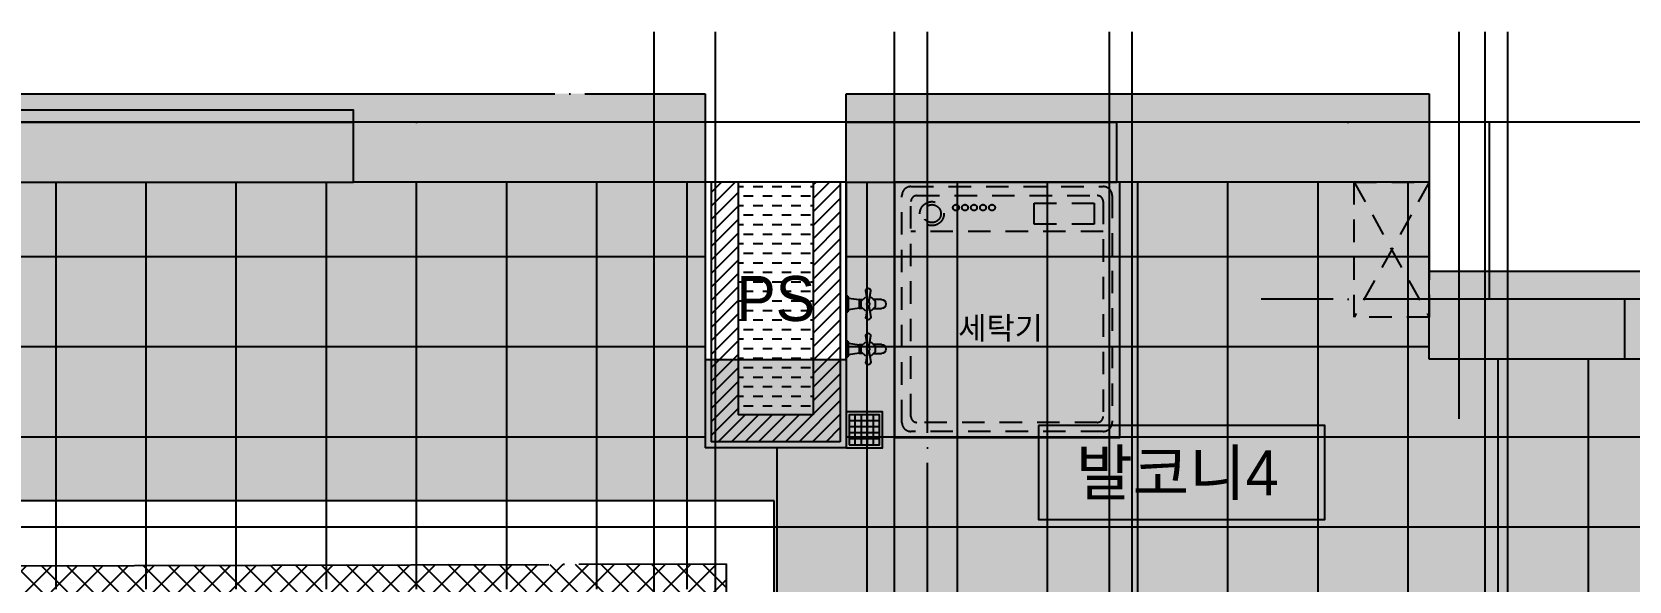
# Model space of a CAD drawing. Header units: millimetres. Extents: x -24416 to 92204, y -190080 to 23760.
# Drawn here: x 26340 to 31656, y -110134 to -108306 of the extents above; entities that cross this region are included whole.
import ezdxf
from ezdxf.enums import TextEntityAlignment as Align

# ---------------------------------------------------------------- set-up
doc = ezdxf.new("R2010")
doc.units = ezdxf.units.MM
doc.header["$LTSCALE"] = 50
for name, pattern in [('AUDIT_D_220706163347-0', [0]), ('CEN', [62, 60, -1, 0, -1]), ('HD', [2.5, 1.5, -1]), ('HID', [2.5, 1.5, -1])]:
    doc.linetypes.add(name, pattern=pattern)
doc.layers.get('defpoints').update_dxf_attribs({"color": 139})
for name, color, linetype in [('A-SOL252', 252, 'Continuous'), ('A_HAT', 8, 'Continuous'), ('AA-단열-바닥-욕실', 30, 'Continuous'), ('CEN_CON', 1, 'CEN'), ('CEN_WALL', 12, 'CEN'), ('CONC', 2, 'Continuous'), ('ELE3_CON', 7, 'Continuous'), ('ETC', 6, 'Continuous'), ('FIN', 6, 'Continuous'), ('FUR_가구', 8, 'HD'), ('FUR_가전', 8, 'HID'), ('HAT', 9, 'Continuous'), ('ROM', 7, 'AUDIT_D_220706163347-0'), ('WAL', 3, 'Continuous'), ('X - 단위세대$0$ETC', 6, 'Continuous'), ('바닥타일', 8, 'Continuous'), ('수전', 4, 'Continuous'), ('실명', 3, 'AUDIT_D_220706163347-0'), ('실명박스', 7, 'AUDIT_D_220706163347-0')]:
    doc.layers.add(name, color=color, linetype=linetype)
doc.layers.add('AA-CEN', color=1, linetype='CEN', plot=False)
doc.layers.add('MC', color=135, linetype='Continuous', plot=False)
doc.styles.add('HAUD01', font='Dotum.ttf')
doc.styles.add('맑은 고딕', font='malgun.ttf')

# ---------------------------------------------------------------- blocks, each defined once
blk = doc.blocks.new('A$Ca96da67e')
at = {"layer": 'FUR_가구'}
for p, q in [((250, 450), (0, 0)), ((0, 450), (250, 0))]:
    blk.add_line(p, q, dxfattribs=at)
blk.add_lwpolyline([(250, 0), (0, 0), (0, 450), (250, 450)], close=True, dxfattribs=at)
blk = doc.blocks.new('세탁기-850')
at = {"layer": 'defpoints'}
blk.add_lwpolyline([(0, 0), (-750, 0), (-750, -850), (0, -850)], close=True, dxfattribs=at)
at = {"layer": 'FUR_가전'}
blk.add_line((-55, -165), (-695, -165), dxfattribs=at)
for points in [[(-695, -830, -0.414214), (-725, -800), (-725, -45, -0.414214), (-695, -15), (-55, -15, -0.414214), (-25, -45), (-25, -800, -0.414214), (-55, -830)], [(-695, -780), (-695, -65, -0.414214), (-675, -45), (-75, -45, -0.414214), (-55, -65), (-55, -780, -0.414214), (-75, -800), (-675, -800, -0.414214)]]:
    blk.add_lwpolyline(points, format="xyb", close=True, dxfattribs=at)
blk.add_lwpolyline([(-85, -140), (-285, -140), (-285, -70), (-85, -70)], close=True, dxfattribs=at)
for centre, radius in [((-625.1, -105), 40), ((-625.1, -105), 30), ((-545.1, -85), 10), ((-515.1, -85), 10), ((-485.1, -85), 10), ((-455.1, -85), 10), ((-425.1, -85), 10)]:
    blk.add_circle(centre, radius, dxfattribs=at)
at = {"layer": 'FUR_가전', "style": '맑은 고딕'}
blk.add_text('세탁기', height=75, rotation=0, dxfattribs=at).set_placement((-537.9, -523.5))
blk = doc.blocks.new('수전')
at = {"layer": '수전'}
for p, q in [((0, 0), (58.5, 0, 0)), ((19.7, -49.8), (6.1, -63.4)), ((29.2, -7), (9.3, -7)), ((9.9, -7), (14.9, -42.9)), ((14.9, -42.9), (29.2, -42.9)), ((38.8, -49.8), (19.7, -49.8)), ((49.2, -7), (29.2, -7)), ((29.2, -42.9), (43.6, -42.9)), ((52.3, -63.4), (38.8, -49.8)), ((43.6, -42.9), (48.6, -7)), ((23.4, -71.3), (-14.8, -64.6)), ((23.4, -74.6), (-14.8, -81.3)), ((6.1, -63.4), (6.1, -68.2)), ((6.1, -77.6), (6.1, -82.5)), ((6.1, -82.5), (19.7, -96)), ((14.5, -117.3), (14.5, -90.9)), ((19.7, -96), (38.8, -96)), ((35.1, -71.3), (73.3, -64.6)), ((35.1, -74.6), (73.3, -81.3)), ((38.8, -96), (52.3, -82.5)), ((44, -90.9), (44, -117.3)), ((52.3, -68.2), (52.3, -63.4)), ((52.3, -82.5), (52.3, -77.6))]:
    blk.add_line(p, q, dxfattribs=at)
blk.add_circle((29.2, -72.9), 5.91, dxfattribs=at)
for centre, radius, start, end in [((11.8, 6), 13.2, 207.1852, 259.412), ((46.7, 6), 13.2, 280.588, 332.8148), ((-12.4, -49.9), 28.1, 351.511, 14.308), ((70.8, -49.9), 28.1, 165.692, 188.489), ((-14.8, -72.9), 8.37, 90, 270), ((73.3, -72.9), 8.37, 270, 90), ((29.2, -117.3), 14.7, 180, 0)]:
    blk.add_arc(centre, radius, start, end, dxfattribs=at)
blk = doc.blocks.new('FD')
at = {"layer": '수전'}
for p, q in [((110, -30), (10, -30)), ((110, -50), (10, -50)), ((30, -110), (30, -10)), ((50, -110), (50, -10)), ((70, -110), (70, -10)), ((90, -110), (90, -10)), ((110, -70), (10, -70)), ((110, -90), (10, -90))]:
    blk.add_line(p, q, dxfattribs=at)
for points in [[(0, -120), (120, -120), (120, 0), (0, 0)], [(10, -110), (110, -110), (110, -10), (10, -10)]]:
    blk.add_lwpolyline(points, close=True, dxfattribs=at)
blk = doc.blocks.new('U-121A(기본)', base_point=(-97042.6, -98978.4))
at = {"layer": 'A-SOL252'}
h = blk.add_hatch(dxfattribs=at)
h.set_pattern_fill('DASH', color=256, scale=10, style=0)
h.set_pattern_definition([(0, (-317429.71, -137553.743), (31.75, 31.75), [31.75, -31.75])])
h.paths.add_polyline_path([(-101267.6, -89918.4), (-101267.6, -89143.4), (-101517.6, -89143.4), (-101517.6, -89918.4)])
at = {"layer": 'A_HAT'}
h = blk.add_hatch(dxfattribs=at)
h.set_pattern_fill('ANSI31', color=256, scale=10, style=0)
h.set_pattern_definition([(45, (-317429.71, -137553.743), (-22.4506403, 22.4506403), [])])
h.paths.add_polyline_path([(-101267.6, -89918.4), (-101517.6, -89918.4), (-101517.6, -89143.4), (-101607.6, -89143.4), (-101607.6, -90008.4), (-101177.6, -90008.4), (-101177.6, -89143.4), (-101267.6, -89143.4)])
at = {"layer": '바닥타일'}
h = blk.add_hatch(dxfattribs=at)
h.set_pattern_fill('_USER', color=256, scale=300, double=1, pattern_type=0)
h.set_pattern_definition([(0, (-317379.7, -137553.74), (0, 300), []), (90, (-317379.7, -137553.74), (-300, 2e-14), [])])
h.paths.add_polyline_path([(-105127.6, -89143.4), (-105127.6, -90498.4), (-101397.6, -90498.4), (-101397.6, -90948.4), (-99107.6, -90948.4), (-99107.6, -90938.4), (-96987.6, -90938.4), (-96987.6, -89733.4), (-99217.6, -89733.4), (-99217.6, -89143.4), (-101157.6, -89143.4), (-101157.6, -90028.4), (-101627.6, -90028.4), (-101627.6, -89143.4)])
at = {"layer": 'CEN_CON'}
for p, q in [((-100887.6, -99278.4), (-100887.6, -88643.4)), ((-99117.6, -89931.6), (-99117.6, -88643.4)), ((-96437.6, -88943.4), (-106352.6, -88943.4)), ((-96437.6, -89533.4), (-99776.9, -89533.4))]:
    blk.add_line(p, q, dxfattribs=at)
at = {"layer": 'CEN_WALL'}
for p, q in [((-101592.6, -91438.4), (-101592.6, -88643.4)), ((-100282.6, -88643.4), (-100282.6, -92348.4)), ((-99032.6, -88643.4), (-99032.6, -93898.4))]:
    blk.add_line(p, q, dxfattribs=at)
at = {"layer": 'CONC'}
for p, q in [((-101157.6, -88943.4), (-102797.6, -88943.4)), ((-102797.6, -89143.4), (-102797.6, -88943.4)), ((-101157.6, -89143.4), (-101157.6, -88943.4)), ((-99017.6, -88943.4), (-100257.6, -88943.4)), ((-100257.6, -89143.4), (-100257.6, -88943.4)), ((-99017.6, -89533.4), (-99017.6, -88943.4)), ((-101157.6, -89143.4), (-102797.6, -89143.4)), ((-99217.6, -89143.4), (-100257.6, -89143.4)), ((-99217.6, -89733.4), (-99217.6, -89143.4)), ((-98567.6, -89533.4), (-99017.6, -89533.4)), ((-98567.6, -89533.4), (-98567.6, -89733.4)), ((-98567.6, -89733.4), (-99217.6, -89733.4))]:
    blk.add_line(p, q, dxfattribs=at)
at = {"layer": 'ELE3_CON'}
for p, q in [((-101157.6, -88943.4), (-100257.6, -88943.4)), ((-103997.6, -89143.4), (-102797.6, -89143.4)), ((-101157.6, -89143.4), (-100257.6, -89143.4)), ((-97567.6, -89533.4), (-98567.6, -89533.4)), ((-97567.6, -89733.4), (-98567.6, -89733.4))]:
    blk.add_line(p, q, dxfattribs=at)
at = {"layer": 'FIN'}
for p, q in [((-101627.6, -89143.4), (-101627.6, -90028.4)), ((-101157.6, -89143.4), (-101157.6, -90028.4)), ((-101157.6, -90028.4), (-101627.6, -90028.4))]:
    blk.add_line(p, q, dxfattribs=at)
at = {"layer": 'MC'}
for p, q in [((-101797.6, -91438.4), (-101797.6, -88643.4)), ((-100997.6, -99278.4), (-100997.6, -88643.4)), ((-100207.6, -88643.4), (-100207.6, -92348.4)), ((-98957.6, -88643.4), (-98957.6, -93898.4))]:
    blk.add_line(p, q, dxfattribs=at)
at = {"layer": 'WAL'}
for p, q in [((-101607.6, -89143.4), (-101607.6, -90008.4)), ((-101517.6, -89143.4), (-101517.6, -89918.4)), ((-101267.6, -89143.4), (-101267.6, -89918.4)), ((-101177.6, -89143.4), (-101177.6, -90008.4)), ((-101267.6, -89918.4), (-101517.6, -89918.4)), ((-101177.6, -90008.4), (-101607.6, -90008.4))]:
    blk.add_line(p, q, dxfattribs=at)
at = {"layer": 'X - 단위세대$0$ETC'}
blk.add_lwpolyline([(-102797.6, -88943.4), (-102797.6, -88903.4), (-103997.6, -88903.4), (-103997.6, -88943.4), (-102797.6, -88943.4)], dxfattribs=at)
at = {"layer": 'FUR_가구'}
blk.add_blockref('A$Ca96da67e', (-99467.6, -89593.4), dxfattribs=at)
at = {"layer": 'FUR_가전'}
blk.add_blockref('세탁기-850', (-100247.6, -89143.4), dxfattribs=at)
at = {"layer": '수전', "xscale": -1, "rotation": 90}
for p in [(-101157.6, -89519.9, 0), (-101157.6, -89669.9, 0)]:
    blk.add_blockref('수전', p, dxfattribs=at)
at = {"layer": '수전'}
blk.add_blockref('FD', (-101157.6, -89908.4), dxfattribs=at)
blk = doc.blocks.new('A$C415C5DAF')
at = {"layer": '실명박스'}
blk.add_lwpolyline([(17205.3, -127993.7), (17205.3, -128306.2), (18157.8, -128306.2), (18157.8, -127993.7)], close=True, dxfattribs=at)
at = {"layer": 'ROM', "color": 3, "style": 'HAUD01'}
blk.add_text('PS', height=150, dxfattribs=at).set_placement((16330.2, -127570.3), align=Align.MIDDLE)
at = {"layer": '실명', "style": 'HAUD01'}
blk.add_text('발코니4', height=150, dxfattribs=at).set_placement((17666.9, -128148.9), align=Align.MIDDLE)
blk = doc.blocks.new('A$C1CAF0AFA')
at = {"layer": 'ETC'}
h = blk.add_hatch(dxfattribs=at)
h.set_pattern_fill('CROSS', color=256, scale=10, angle=45)
h.set_pattern_definition([(45, (150589.69, -23465.964), (7e-15, 89.802561), [31.75, -95.25]), (135, (150612.14, -23465.964), (-89.802561, 7e-15), [31.75, -95.25])])
h.paths.add_polyline_path([(25080.6, -132271.7), (28580.6, -132271.7), (28580.6, -133156.7), (29050.6, -133156.7), (29050.6, -132271.7), (30990.6, -132271.7), (30990.6, -132861.7), (33220.6, -132861.7), (33220.6, -134076.7), (28810.6, -134076.7), (28810.6, -133626.7), (25080.6, -133626.7)])
h.paths.add_polyline_path([(9050.6, -141906.7), (19010.6, -141906.7), (19010.6, -140801.7), (9050.6, -140801.7)])
h.paths.add_polyline_path([(31250.6, -141906.7), (21900.6, -141906.7), (21900.6, -140801.7), (29610.6, -140801.7), (29610.6, -140626.7), (31250.6, -140626.7)])
h.paths.add_polyline_path([(31380.6, -141906.7), (33040.6, -141906.7), (33040.6, -140616.7), (31380.6, -140616.7)])
h.paths.add_polyline_path([(9050.6, -133626.7), (9050.6, -133176.7), (9690.6, -133176.7), (9690.6, -132271.7), (13190.6, -132271.7), (13190.6, -133626.7)])
at = {"layer": 'HAT'}
h = blk.add_hatch(dxfattribs=at)
h.set_pattern_fill('_USER', color=5, scale=60, angle=45, double=1, pattern_type=0)
h.set_pattern_definition([(45, (0, -23465.964), (-42.426407, 42.426407), []), (135, (0, -23465.964), (-42.426407, -42.426407), [])])
h.paths.add_polyline_path([(19010.6, -138271.7), (21900.6, -138271.7), (21900.6, -140591.7), (29400.6, -140591.7), (29400.6, -140416.7), (33040.6, -140416.7), (33040.6, -139966.7), (29420.6, -139966.7), (29420.6, -140256.7), (29220.6, -140256.7), (29220.6, -139966.7), (28950.6, -139966.7), (28950.6, -140141.7), (25000.6, -140141.7), (25000.6, -140431.7), (24800.6, -140431.7), (24800.6, -140141.7), (22350.6, -140141.7), (22350.6, -137821.7), (18560.6, -137821.7), (18560.6, -140141.7), (13470.6, -140141.7), (13470.6, -140431.7), (13270.6, -140431.7), (13270.6, -140141.7), (9500.6, -140141.7), (9500.6, -134286.7), (12760.6, -134286.7), (12760.6, -135881.7), (13070.6, -135881.7), (13070.6, -135559.2), (13270.6, -135559.2), (13270.6, -135881.7), (19010.6, -135881.7), (19010.6, -135431.7), (13210.6, -135431.7), (13210.6, -133836.7), (9050.6, -133836.7), (9050.6, -140591.7), (19010.6, -140591.7)])
h.paths.add_polyline_path([(19260.6, -135881.7), (19260.6, -135431.7), (21810.6, -135431.7), (21810.6, -135281.7), (23210.6, -135281.7), (23210.6, -135431.7), (25060.6, -135431.7), (25060.6, -133846.7), (28650.6, -133836.7), (28650.6, -134276.7), (33220.6, -134276.7), (33220.6, -137121.7), (33040.6, -137121.7), (33040.6, -137821.7), (32590.6, -137821.7), (32590.6, -136671.7), (32770.6, -136671.7), (32770.6, -134726.7), (29420.6, -134726.7), (29420.6, -134436.7), (29220.6, -134436.7), (29220.6, -134726.7), (28200.6, -134726.7), (28200.6, -134286.7), (25510.6, -134286.7), (25510.6, -135881.7), (25200.6, -135881.7), (25200.6, -135559.2), (25000.6, -135559.2), (25000.6, -135881.7)])
at = {"layer": 'AA-CEN'}
blk.add_lwpolyline([(25080.6, -132271.7), (28580.6, -132271.7), (28580.6, -133156.7), (29050.6, -133156.7), (29050.6, -132271.7), (30990.6, -132271.7), (30990.6, -132861.7), (33220.6, -132861.7), (33220.6, -134076.7), (28810.6, -134076.7), (28810.6, -133626.7), (25080.6, -133626.7), (25080.6, -132271.7)], dxfattribs=at)
at = {"layer": 'AA-CEN', "color": 4}
blk.add_lwpolyline([(25060.6, -133846.7), (28650.6, -133836.7), (28650.6, -134276.7), (33220.6, -134276.7), (33220.6, -137121.7), (33040.6, -137121.7), (33040.6, -137821.7), (32590.6, -137821.7), (32590.6, -136671.7), (32770.6, -136671.7), (32770.6, -134726.7), (29420.6, -134726.7), (29420.6, -134436.7), (29220.6, -134436.7), (29220.6, -134726.7), (28200.6, -134726.7), (28200.6, -134286.7), (25510.6, -134286.7)], dxfattribs=at)

msp = doc.modelspace()

# ---------------------------------------------------------------- block references
msp.add_blockref('U-121A(기본)', (33165.6, -118640.7))
at = {"layer": 'AA-단열-바닥-욕실'}
msp.add_blockref('A$C1CAF0AFA', (0, 23760), dxfattribs=at)
at = {"layer": '실명박스'}
msp.add_blockref('A$C415C5DAF', (12485.4, 18377.1), dxfattribs=at)

doc.saveas('drawing.dxf')
